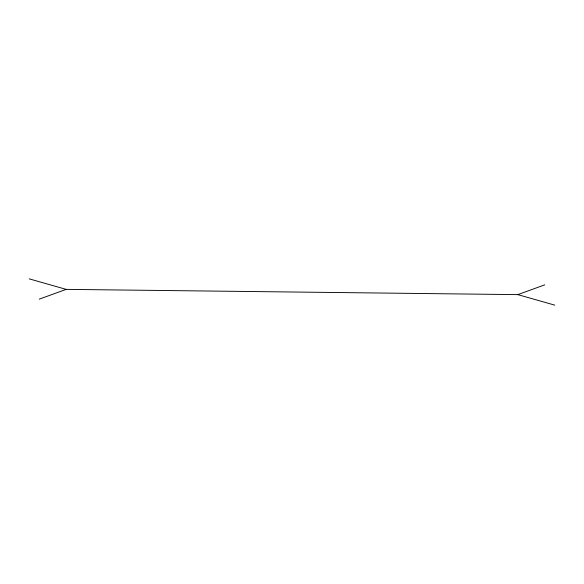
<?xml version="1.0" encoding="UTF-8"?>
<svg xmlns="http://www.w3.org/2000/svg" width="584" height="584" viewBox="0 0 584 584"><rect width="100%" height="100%" fill="white"/><g stroke="black" fill="none" stroke-linecap="round" stroke-linejoin="round"><path stroke-width="0.88" d="M39.237 299.161L66.16 289.372L517.84 294.628L554.8 305.155M517.84 294.628L544.762 284.839M29.2 278.845L66.16 289.372"/></g></svg>
